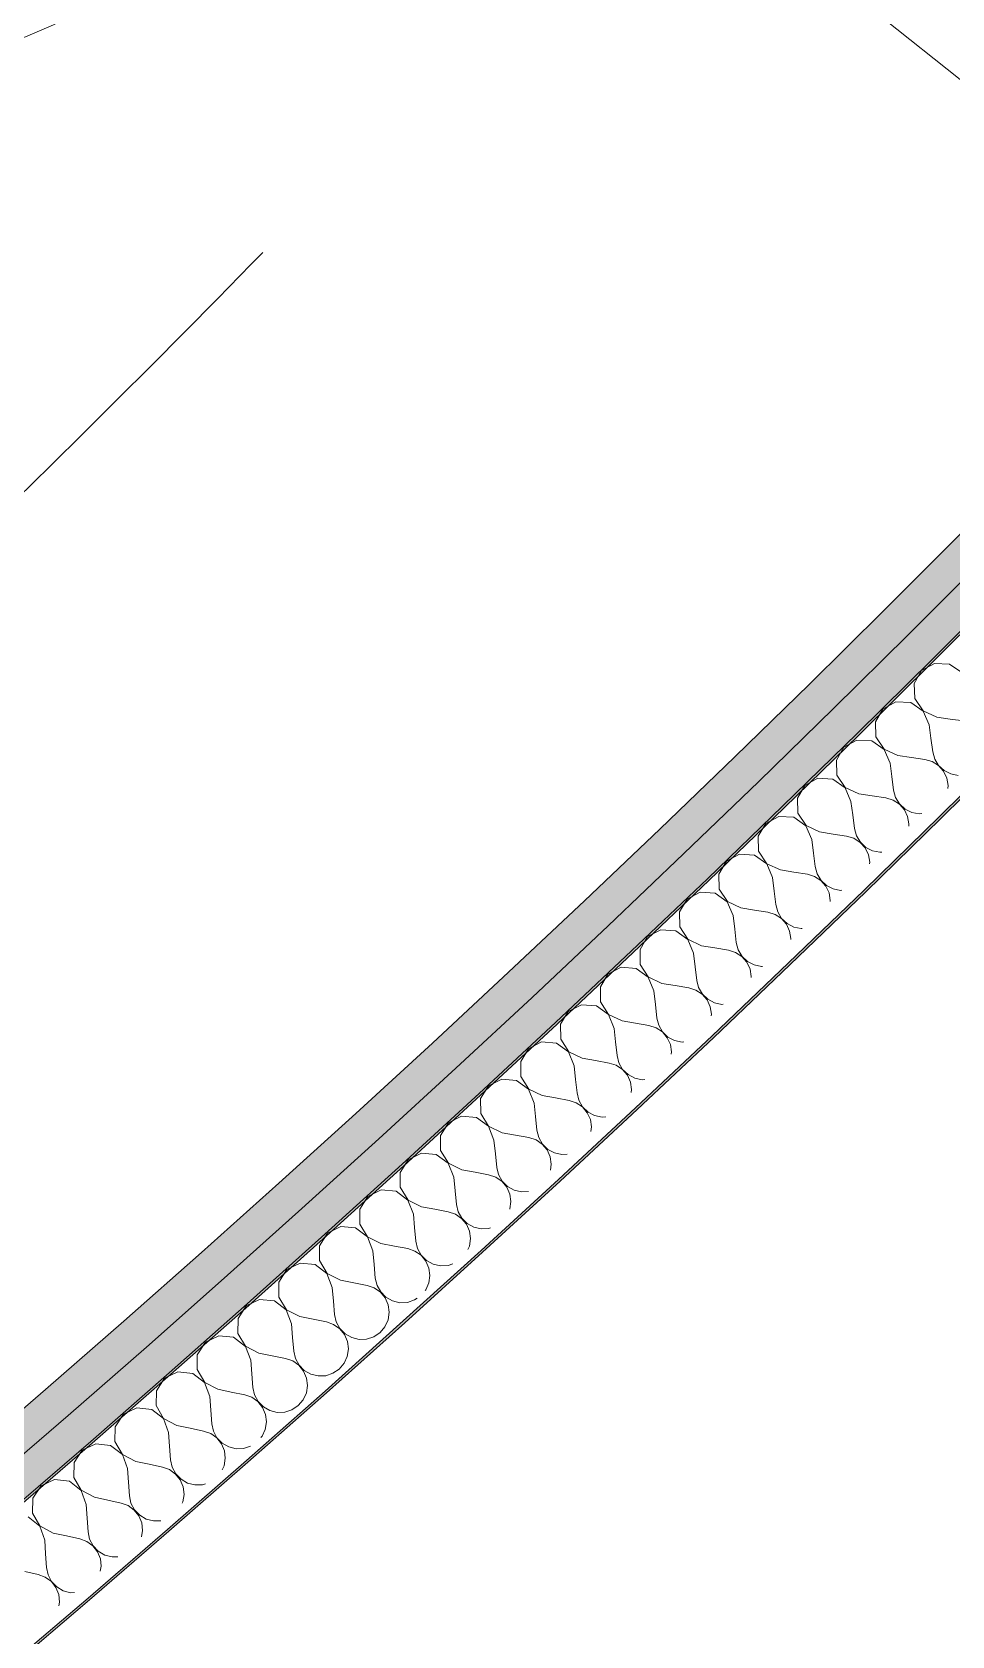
# Model space of a CAD drawing. Header units: millimetres. Extents: x -50172 to 68897, y -80883 to 956680.
# Drawn here: x -22038 to -21637, y -49115 to -48416 of the extents above; entities that cross this region are included whole.
import ezdxf
from ezdxf.enums import TextEntityAlignment as Align

# ---------------------------------------------------------------- set-up
doc = ezdxf.new("R2010")
doc.units = ezdxf.units.MM
doc.header["$MEASUREMENT"] = 0
doc.linetypes.add('Dashed', pattern=[564.444447, 282.222223, -282.222223])
doc.linetypes.add('Double Dashed', pattern=[1093.611073, 529.166651, -211.666656, 141.111112, -211.666656])
doc.layers.add('New_A-15-MG_Structural_Grid_Phase_2', color=7, linetype='Continuous')
doc.layers.add('New_A-25-M_Wall_Int', color=7, linetype='Continuous')
for name, color, linetype, lineweight, true_color in [('New_A-15-MG_Structural_Grid_Phase_2_Pen_No__222', 7, 'Continuous', 13, 0x65af33), ('New_A-25-M_Wall_Int_Pen_No__107', 7, 'Continuous', 15, 0xa6a6a6), ('New_A-25-M_Wall_Int_Pen_No__81', 7, 'Continuous', 20, 0x6a6a6a)]:
    doc.layers.add(name, color=color, linetype=linetype, lineweight=lineweight, true_color=true_color)
for name, color, linetype, lineweight in [('New_A-25-M_Wall_Int_Pen_No__1', 7, 'Continuous', 13), ('New_A-25-M_Wall_Int_Pen_No__150', 7, 'Continuous', 0), ('New_A-35-M_FFE_Sanitary_Pen_No__1', 7, 'Continuous', 13), ('New_A-95-P_Drawing_Pen_No__191', 7, 'Continuous', 5)]:
    doc.layers.add(name, color=color, linetype=linetype, lineweight=lineweight)
doc.styles.add('GENERATED_STYLE_4', font='')
doc.styles.get('GENERATED_STYLE_4').set_extended_font_data('Swis721 BT')

# ---------------------------------------------------------------- blocks, each defined once
blk = doc.blocks.new('*X239')
at = {"layer": 'New_A-25-M_Wall_Int_Pen_No__150', "linetype": 'Continuous'}
for p, q in [((-21644.19, -48690.98), (-21649.88, -48694.13)), ((-21637.69, -48691.29), (-21644.19, -48690.98)), ((-21632.32, -48694.97), (-21637.69, -48691.29)), ((-21649.88, -48694.13), (-21653.07, -48699.8)), ((-21653.07, -48699.8), (-21652.81, -48706.3)), ((-21666.8, -48710.87), (-21670, -48716.53)), ((-21661.1, -48707.74), (-21666.8, -48710.87)), ((-21654.6, -48708.07), (-21661.1, -48707.74)), ((-21649.24, -48711.77), (-21654.6, -48708.07)), ((-21652.81, -48706.3), (-21649.17, -48711.7)), ((-21646.63, -48717.73), (-21649.24, -48711.77)), ((-21649.17, -48711.7), (-21643.24, -48714.37)), ((-21670, -48716.53), (-21669.76, -48723.03)), ((-21646.63, -48717.73), (-21645.83, -48723.63)), ((-21643.24, -48714.37), (-21637.34, -48715.23)), ((-21637.34, -48715.23), (-21631.45, -48716.09)), ((-21678.05, -48724.45), (-21683.76, -48727.56)), ((-21671.56, -48724.8), (-21678.05, -48724.45)), ((-21666.21, -48728.51), (-21671.56, -48724.8)), ((-21669.76, -48723.03), (-21666.14, -48728.44)), ((-21645.83, -48723.63), (-21645.03, -48729.53)), ((-21683.76, -48727.56), (-21686.99, -48733.21)), ((-21686.99, -48733.21), (-21686.77, -48739.71)), ((-21663.62, -48734.48), (-21666.21, -48728.51)), ((-21666.14, -48728.44), (-21660.22, -48731.13)), ((-21660.22, -48731.13), (-21654.32, -48732.01)), ((-21654.32, -48732.01), (-21648.43, -48732.89)), ((-21645.28, -48733.82), (-21648.43, -48732.89)), ((-21645.03, -48729.53), (-21644.15, -48732.7)), ((-21644.15, -48732.7), (-21642.43, -48735.5)), ((-21686.77, -48739.71), (-21683.16, -48745.13)), ((-21663.62, -48734.48), (-21662.83, -48740.38)), ((-21642.5, -48735.57), (-21645.28, -48733.82)), ((-21640.31, -48738.02), (-21642.5, -48735.57)), ((-21642.43, -48735.5), (-21640.01, -48737.73)), ((-21638.87, -48740.97), (-21640.31, -48738.02)), ((-21640.01, -48737.73), (-21637.07, -48739.2)), ((-21637.07, -48739.2), (-21633.84, -48739.81)), ((-21700.78, -48744.19), (-21704.03, -48749.83)), ((-21695.06, -48741.1), (-21700.78, -48744.19)), ((-21688.57, -48741.47), (-21695.06, -48741.1)), ((-21683.23, -48745.2), (-21688.57, -48741.47)), ((-21680.66, -48751.17), (-21683.23, -48745.2)), ((-21683.16, -48745.13), (-21677.25, -48747.84)), ((-21662.83, -48740.38), (-21662.06, -48746.29)), ((-21662.06, -48746.29), (-21661.18, -48749.46)), ((-21638.3, -48744.21), (-21638.87, -48740.97)), ((-21638.45, -48745.59), (-21638.3, -48744.21)), ((-21704.03, -48749.83), (-21703.83, -48756.34)), ((-21680.66, -48751.17), (-21679.89, -48757.08)), ((-21677.25, -48747.84), (-21671.36, -48748.74)), ((-21671.36, -48748.74), (-21665.47, -48749.64)), ((-21662.32, -48750.57), (-21665.47, -48749.64)), ((-21659.54, -48752.33), (-21662.32, -48750.57)), ((-21661.18, -48749.46), (-21659.47, -48752.27)), ((-21657.36, -48754.79), (-21659.54, -48752.33)), ((-21659.47, -48752.27), (-21657.06, -48754.5)), ((-21717.86, -48760.77), (-21721.12, -48766.4)), ((-21712.12, -48757.7), (-21717.86, -48760.77)), ((-21705.63, -48758.09), (-21712.12, -48757.7)), ((-21700.31, -48761.83), (-21705.63, -48758.09)), ((-21703.83, -48756.34), (-21700.24, -48761.76)), ((-21679.89, -48757.08), (-21679.13, -48762.99)), ((-21655.94, -48757.75), (-21657.36, -48754.79)), ((-21657.06, -48754.5), (-21654.13, -48755.98)), ((-21655.38, -48760.99), (-21655.94, -48757.75)), ((-21655.48, -48761.96), (-21655.38, -48760.99)), ((-21654.13, -48755.98), (-21650.9, -48756.6)), ((-21650.9, -48756.6), (-21649.81, -48756.51)), ((-21721.12, -48766.4), (-21720.94, -48772.91)), ((-21697.75, -48767.82), (-21700.31, -48761.83)), ((-21700.24, -48761.76), (-21694.33, -48764.49)), ((-21697.75, -48767.82), (-21697.01, -48773.73)), ((-21694.33, -48764.49), (-21688.45, -48765.41)), ((-21688.45, -48765.41), (-21682.56, -48766.33)), ((-21679.41, -48767.27), (-21682.56, -48766.33)), ((-21676.64, -48769.04), (-21679.41, -48767.27)), ((-21679.13, -48762.99), (-21678.27, -48766.16)), ((-21678.27, -48766.16), (-21676.57, -48768.98)), ((-21729.24, -48774.24), (-21734.98, -48777.3)), ((-21722.75, -48774.65), (-21729.24, -48774.24)), ((-21717.44, -48778.41), (-21722.75, -48774.65)), ((-21720.94, -48772.91), (-21717.37, -48778.35)), ((-21697.01, -48773.73), (-21696.27, -48779.64)), ((-21674.47, -48771.51), (-21676.64, -48769.04)), ((-21676.57, -48768.98), (-21674.17, -48771.22)), ((-21673.05, -48774.47), (-21674.47, -48771.51)), ((-21674.17, -48771.22), (-21671.24, -48772.71)), ((-21672.5, -48777.72), (-21673.05, -48774.47)), ((-21671.24, -48772.71), (-21668.01, -48773.34)), ((-21668.01, -48773.34), (-21667.27, -48773.28)), ((-21734.98, -48777.3), (-21738.26, -48782.92)), ((-21714.9, -48784.41), (-21717.44, -48778.41)), ((-21717.37, -48778.35), (-21711.47, -48781.09)), ((-21711.47, -48781.09), (-21705.58, -48782.03)), ((-21705.58, -48782.03), (-21699.7, -48782.96)), ((-21696.27, -48779.64), (-21695.41, -48782.82)), ((-21672.58, -48778.38), (-21672.5, -48777.72)), ((-21738.26, -48782.92), (-21738.1, -48789.42)), ((-21714.9, -48784.41), (-21714.17, -48790.32)), ((-21696.55, -48783.92), (-21699.7, -48782.96)), ((-21693.79, -48785.7), (-21696.55, -48783.92)), ((-21695.41, -48782.82), (-21693.72, -48785.63)), ((-21691.63, -48788.17), (-21693.79, -48785.7)), ((-21693.72, -48785.63), (-21691.33, -48787.88)), ((-21690.22, -48791.14), (-21691.63, -48788.17)), ((-21691.33, -48787.88), (-21688.4, -48789.38)), ((-21752.16, -48793.77), (-21755.45, -48799.38)), ((-21746.41, -48790.73), (-21752.16, -48793.77)), ((-21739.92, -48791.16), (-21746.41, -48790.73)), ((-21734.62, -48794.94), (-21739.92, -48791.16)), ((-21738.1, -48789.42), (-21734.55, -48794.87)), ((-21732.1, -48800.94), (-21734.62, -48794.94)), ((-21734.55, -48794.87), (-21728.66, -48797.64)), ((-21714.17, -48790.32), (-21713.45, -48796.23)), ((-21713.45, -48796.23), (-21712.61, -48799.41)), ((-21689.68, -48794.38), (-21690.22, -48791.14)), ((-21689.74, -48794.87), (-21689.68, -48794.38)), ((-21688.4, -48789.38), (-21685.18, -48790.02)), ((-21685.18, -48790.02), (-21684.65, -48789.98)), ((-21755.45, -48799.38), (-21755.32, -48805.88)), ((-21732.1, -48800.94), (-21731.39, -48806.86)), ((-21728.66, -48797.64), (-21722.78, -48798.59)), ((-21722.78, -48798.59), (-21716.9, -48799.55)), ((-21713.75, -48800.51), (-21716.9, -48799.55)), ((-21711, -48802.3), (-21713.75, -48800.51)), ((-21712.61, -48799.41), (-21710.93, -48802.23)), ((-21708.84, -48804.78), (-21711, -48802.3)), ((-21710.93, -48802.23), (-21708.54, -48804.49)), ((-21769.39, -48810.19), (-21772.7, -48815.78)), ((-21763.63, -48807.16), (-21769.39, -48810.19)), ((-21757.14, -48807.62), (-21763.63, -48807.16)), ((-21751.85, -48811.41), (-21757.14, -48807.62)), ((-21755.32, -48805.88), (-21751.78, -48811.34)), ((-21731.39, -48806.86), (-21730.69, -48812.77)), ((-21707.44, -48807.75), (-21708.84, -48804.78)), ((-21708.54, -48804.49), (-21705.62, -48806)), ((-21706.91, -48811), (-21707.44, -48807.75)), ((-21705.62, -48806), (-21702.4, -48806.65)), ((-21702.4, -48806.65), (-21701.97, -48806.62)), ((-21772.7, -48815.78), (-21772.58, -48822.29)), ((-21749.35, -48817.42), (-21751.85, -48811.41)), ((-21751.78, -48811.34), (-21745.9, -48814.13)), ((-21745.9, -48814.13), (-21740.02, -48815.1)), ((-21740.02, -48815.1), (-21734.14, -48816.07)), ((-21731, -48817.05), (-21734.14, -48816.07)), ((-21728.25, -48818.85), (-21731, -48817.05)), ((-21730.69, -48812.77), (-21729.86, -48815.95)), ((-21729.86, -48815.95), (-21728.18, -48818.78)), ((-21706.96, -48811.42), (-21706.91, -48811)), ((-21780.9, -48823.54), (-21786.67, -48826.55)), ((-21774.41, -48824.02), (-21780.9, -48823.54)), ((-21769.14, -48827.83), (-21774.41, -48824.02)), ((-21772.58, -48822.29), (-21769.07, -48827.76)), ((-21749.35, -48817.42), (-21748.66, -48823.34)), ((-21748.66, -48823.34), (-21747.98, -48829.26)), ((-21726.1, -48821.33), (-21728.25, -48818.85)), ((-21728.18, -48818.78), (-21725.8, -48821.04)), ((-21724.71, -48824.31), (-21726.1, -48821.33)), ((-21725.8, -48821.04), (-21722.89, -48822.56)), ((-21724.2, -48827.56), (-21724.71, -48824.31)), ((-21722.89, -48822.56), (-21719.67, -48823.23)), ((-21719.67, -48823.23), (-21719.22, -48823.19)), ((-21786.67, -48826.55), (-21790, -48832.13)), ((-21766.66, -48833.84), (-21769.14, -48827.83)), ((-21769.07, -48827.76), (-21763.19, -48830.56)), ((-21763.19, -48830.56), (-21757.32, -48831.56)), ((-21747.98, -48829.26), (-21747.16, -48832.44)), ((-21724.25, -48828.03), (-21724.2, -48827.56)), ((-21790, -48832.13), (-21789.9, -48838.64)), ((-21766.66, -48833.84), (-21765.99, -48839.76)), ((-21757.32, -48831.56), (-21751.44, -48832.55)), ((-21748.31, -48833.53), (-21751.44, -48832.55)), ((-21745.56, -48835.34), (-21748.31, -48833.53)), ((-21747.16, -48832.44), (-21745.49, -48835.27)), ((-21743.42, -48837.83), (-21745.56, -48835.34)), ((-21745.49, -48835.27), (-21743.12, -48837.54)), ((-21742.04, -48840.81), (-21743.42, -48837.83)), ((-21743.12, -48837.54), (-21740.21, -48839.07)), ((-21804, -48842.85), (-21807.35, -48848.43)), ((-21798.22, -48839.87), (-21804, -48842.85)), ((-21791.74, -48840.36), (-21798.22, -48839.87)), ((-21786.47, -48844.19), (-21791.74, -48840.36)), ((-21789.9, -48838.64), (-21786.4, -48844.12)), ((-21784.02, -48850.21), (-21786.47, -48844.19)), ((-21786.4, -48844.12), (-21780.54, -48846.94)), ((-21765.99, -48839.76), (-21765.32, -48845.69)), ((-21741.53, -48844.06), (-21742.04, -48840.81)), ((-21741.61, -48844.71), (-21741.53, -48844.06)), ((-21740.21, -48839.07), (-21736.99, -48839.75)), ((-21736.99, -48839.75), (-21736.41, -48839.7)), ((-21807.35, -48848.43), (-21807.28, -48854.93)), ((-21784.02, -48850.21), (-21783.36, -48856.14)), ((-21780.54, -48846.94), (-21774.67, -48847.96)), ((-21774.67, -48847.96), (-21768.8, -48848.96)), ((-21765.66, -48849.96), (-21768.8, -48848.96)), ((-21762.92, -48851.78), (-21765.66, -48849.96)), ((-21765.32, -48845.69), (-21764.51, -48848.87)), ((-21764.51, -48848.87), (-21762.85, -48851.71)), ((-21760.79, -48854.27), (-21762.92, -48851.78)), ((-21762.85, -48851.71), (-21760.49, -48853.99)), ((-21821.39, -48859.1), (-21824.75, -48864.67)), ((-21815.6, -48856.14), (-21821.39, -48859.1)), ((-21809.11, -48856.65), (-21815.6, -48856.14)), ((-21803.86, -48860.5), (-21809.11, -48856.65)), ((-21807.28, -48854.93), (-21803.79, -48860.43)), ((-21783.36, -48856.14), (-21782.72, -48862.06)), ((-21759.42, -48857.26), (-21760.79, -48854.27)), ((-21760.49, -48853.99), (-21757.58, -48855.52)), ((-21758.92, -48860.51), (-21759.42, -48857.26)), ((-21757.58, -48855.52), (-21754.37, -48856.21)), ((-21754.37, -48856.21), (-21753.53, -48856.15)), ((-21824.75, -48864.67), (-21824.7, -48871.17)), ((-21801.42, -48866.53), (-21803.86, -48860.5)), ((-21803.79, -48860.43), (-21797.94, -48863.27)), ((-21797.94, -48863.27), (-21792.07, -48864.3)), ((-21792.07, -48864.3), (-21786.2, -48865.33)), ((-21783.07, -48866.33), (-21786.2, -48865.33)), ((-21782.72, -48862.06), (-21781.91, -48865.25)), ((-21781.91, -48865.25), (-21780.27, -48868.09)), ((-21759.04, -48861.45), (-21758.92, -48860.51)), ((-21833.03, -48872.35), (-21838.82, -48875.3)), ((-21826.54, -48872.89), (-21833.03, -48872.35)), ((-21821.3, -48876.75), (-21826.54, -48872.89)), ((-21824.7, -48871.17), (-21821.23, -48876.68)), ((-21801.42, -48866.53), (-21800.79, -48872.45)), ((-21800.79, -48872.45), (-21800.16, -48878.38)), ((-21780.34, -48868.16), (-21783.07, -48866.33)), ((-21778.21, -48870.66), (-21780.34, -48868.16)), ((-21780.27, -48868.09), (-21777.91, -48870.37)), ((-21776.85, -48873.65), (-21778.21, -48870.66)), ((-21777.91, -48870.37), (-21775.01, -48871.92)), ((-21775.01, -48871.92), (-21771.79, -48872.62)), ((-21771.79, -48872.62), (-21770.58, -48872.54)), ((-21838.82, -48875.3), (-21842.21, -48880.85)), ((-21818.88, -48882.79), (-21821.3, -48876.75)), ((-21821.23, -48876.68), (-21815.39, -48879.54)), ((-21815.39, -48879.54), (-21809.52, -48880.59)), ((-21800.16, -48878.38), (-21799.37, -48881.57)), ((-21776.36, -48876.91), (-21776.85, -48873.65)), ((-21776.54, -48878.26), (-21776.36, -48876.91)), ((-21842.21, -48880.85), (-21842.17, -48887.36)), ((-21818.88, -48882.79), (-21818.27, -48888.71)), ((-21809.52, -48880.59), (-21803.66, -48881.63)), ((-21800.53, -48882.65), (-21803.66, -48881.63)), ((-21797.8, -48884.48), (-21800.53, -48882.65)), ((-21799.37, -48881.57), (-21797.73, -48884.42)), ((-21795.68, -48886.99), (-21797.8, -48884.48)), ((-21797.73, -48884.42), (-21795.38, -48886.71)), ((-21794.33, -48889.99), (-21795.68, -48886.99)), ((-21795.38, -48886.71), (-21792.49, -48888.27)), ((-21856.31, -48891.44), (-21859.71, -48896.98)), ((-21850.5, -48888.51), (-21856.31, -48891.44)), ((-21844.02, -48889.06), (-21850.5, -48888.51)), ((-21838.8, -48892.94), (-21844.02, -48889.06)), ((-21842.17, -48887.36), (-21838.73, -48892.88)), ((-21836.4, -48898.99), (-21838.8, -48892.94)), ((-21838.73, -48892.88), (-21832.89, -48895.75)), ((-21818.27, -48888.71), (-21817.66, -48894.64)), ((-21793.86, -48893.24), (-21794.33, -48889.99)), ((-21794.11, -48895.14), (-21793.86, -48893.24)), ((-21792.49, -48888.27), (-21789.27, -48888.97)), ((-21789.27, -48888.97), (-21787.58, -48888.87)), ((-21859.71, -48896.98), (-21859.7, -48903.49)), ((-21836.4, -48898.99), (-21835.8, -48904.92)), ((-21832.89, -48895.75), (-21827.03, -48896.82)), ((-21827.03, -48896.82), (-21821.16, -48897.89)), ((-21818.04, -48898.91), (-21821.16, -48897.89)), ((-21815.32, -48900.75), (-21818.04, -48898.91)), ((-21817.66, -48894.64), (-21816.88, -48897.83)), ((-21816.88, -48897.83), (-21815.25, -48900.69)), ((-21813.21, -48903.27), (-21815.32, -48900.75)), ((-21815.25, -48900.69), (-21812.9, -48902.99)), ((-21873.85, -48907.52), (-21877.27, -48913.06)), ((-21868.03, -48904.61), (-21873.85, -48907.52)), ((-21861.55, -48905.19), (-21868.03, -48904.61)), ((-21856.34, -48909.08), (-21861.55, -48905.19)), ((-21859.7, -48903.49), (-21856.27, -48909.02)), ((-21835.8, -48904.92), (-21835.21, -48910.85)), ((-21811.87, -48906.27), (-21813.21, -48903.27)), ((-21812.9, -48902.99), (-21810.01, -48904.55)), ((-21811.4, -48909.53), (-21811.87, -48906.27)), ((-21810.01, -48904.55), (-21806.8, -48905.27)), ((-21806.8, -48905.27), (-21804.51, -48905.14)), ((-21877.27, -48913.06), (-21877.28, -48919.56)), ((-21853.96, -48915.14), (-21856.34, -48909.08)), ((-21856.27, -48909.02), (-21850.44, -48911.91)), ((-21853.96, -48915.14), (-21853.38, -48921.07)), ((-21850.44, -48911.91), (-21844.58, -48913)), ((-21844.58, -48913), (-21838.72, -48914.08)), ((-21835.6, -48915.12), (-21838.72, -48914.08)), ((-21832.89, -48916.97), (-21835.6, -48915.12)), ((-21835.21, -48910.85), (-21834.44, -48914.04)), ((-21834.44, -48914.04), (-21832.82, -48916.9)), ((-21811.75, -48912.09), (-21811.4, -48909.53)), ((-21885.61, -48920.66), (-21891.44, -48923.55)), ((-21879.13, -48921.26), (-21885.61, -48920.66)), ((-21873.94, -48925.17), (-21879.13, -48921.26)), ((-21877.28, -48919.56), (-21873.86, -48925.1)), ((-21853.38, -48921.07), (-21852.81, -48927)), ((-21830.79, -48919.49), (-21832.89, -48916.97)), ((-21832.82, -48916.9), (-21830.48, -48919.21)), ((-21829.45, -48922.5), (-21830.79, -48919.49)), ((-21830.48, -48919.21), (-21827.6, -48920.79)), ((-21827.6, -48920.79), (-21824.39, -48921.51)), ((-21824.39, -48921.51), (-21821.39, -48921.35)), ((-21894.88, -48929.07), (-21894.9, -48935.58)), ((-21891.44, -48923.55), (-21894.88, -48929.07)), ((-21871.57, -48931.23), (-21873.94, -48925.17)), ((-21873.86, -48925.1), (-21868.05, -48928.02)), ((-21868.05, -48928.02), (-21862.19, -48929.12)), ((-21862.19, -48929.12), (-21856.33, -48930.22)), ((-21852.81, -48927), (-21852.05, -48930.2)), ((-21829.51, -48929.15), (-21829.45, -48929.02)), ((-21829, -48925.75), (-21829.45, -48922.5)), ((-21829.45, -48929.02), (-21829, -48925.75)), ((-21894.9, -48935.58), (-21891.51, -48941.13)), ((-21871.57, -48931.23), (-21871.01, -48937.16)), ((-21853.22, -48931.27), (-21856.33, -48930.22)), ((-21850.51, -48933.13), (-21853.22, -48931.27)), ((-21852.05, -48930.2), (-21850.44, -48933.06)), ((-21848.41, -48935.66), (-21850.51, -48933.13)), ((-21850.44, -48933.06), (-21848.11, -48935.38)), ((-21847.09, -48938.67), (-21848.41, -48935.66)), ((-21848.11, -48935.38), (-21845.23, -48936.96)), ((-21909.08, -48939.53), (-21912.54, -48945.04)), ((-21903.25, -48936.65), (-21909.08, -48939.53)), ((-21896.77, -48937.27), (-21903.25, -48936.65)), ((-21891.58, -48941.2), (-21896.77, -48937.27)), ((-21889.24, -48947.27), (-21891.58, -48941.2)), ((-21891.51, -48941.13), (-21885.7, -48944.06)), ((-21871.01, -48937.16), (-21870.46, -48943.1)), ((-21870.46, -48943.1), (-21869.71, -48946.3)), ((-21847.11, -48945.19), (-21846.65, -48941.93)), ((-21846.65, -48941.93), (-21847.09, -48938.67)), ((-21845.23, -48936.96), (-21842.02, -48937.7)), ((-21842.02, -48937.7), (-21838.73, -48937.53)), ((-21838.73, -48937.53), (-21837.95, -48937.26)), ((-21912.54, -48945.04), (-21912.58, -48951.54)), ((-21889.24, -48947.27), (-21888.7, -48953.2)), ((-21885.7, -48944.06), (-21879.85, -48945.19)), ((-21879.85, -48945.19), (-21874, -48946.31)), ((-21870.88, -48947.36), (-21874, -48946.31)), ((-21868.18, -48949.23), (-21870.88, -48947.36)), ((-21869.71, -48946.3), (-21868.11, -48949.17)), ((-21866.09, -48951.77), (-21868.18, -48949.23)), ((-21868.11, -48949.17), (-21865.78, -48951.49)), ((-21847.79, -48946.71), (-21847.11, -48945.19)), ((-21926.77, -48955.44), (-21930.24, -48960.94)), ((-21920.93, -48952.59), (-21926.77, -48955.44)), ((-21914.45, -48953.23), (-21920.93, -48952.59)), ((-21909.28, -48957.17), (-21914.45, -48953.23)), ((-21912.58, -48951.54), (-21909.21, -48957.1)), ((-21906.95, -48963.25), (-21909.28, -48957.17)), ((-21909.21, -48957.1), (-21903.41, -48960.06)), ((-21888.7, -48953.2), (-21888.16, -48959.14)), ((-21864.78, -48954.78), (-21866.09, -48951.77)), ((-21865.78, -48951.49), (-21862.91, -48953.08)), ((-21864.35, -48958.04), (-21864.78, -48954.78)), ((-21862.91, -48953.08), (-21859.71, -48953.83)), ((-21859.71, -48953.83), (-21856.42, -48953.67)), ((-21856.42, -48953.67), (-21854.28, -48952.94)), ((-21930.24, -48960.94), (-21930.31, -48967.45)), ((-21906.95, -48963.25), (-21906.43, -48969.18)), ((-21903.41, -48960.06), (-21897.56, -48961.2)), ((-21897.56, -48961.2), (-21891.71, -48962.34)), ((-21888.6, -48963.4), (-21891.71, -48962.34)), ((-21885.9, -48965.28), (-21888.6, -48963.4)), ((-21888.16, -48959.14), (-21887.42, -48962.34)), ((-21887.42, -48962.34), (-21885.83, -48965.21)), ((-21866.17, -48964.31), (-21864.82, -48961.3)), ((-21864.82, -48961.3), (-21864.35, -48958.04)), ((-21938.66, -48968.47), (-21944.51, -48971.3)), ((-21932.19, -48969.13), (-21938.66, -48968.47)), ((-21927.02, -48973.09), (-21932.19, -48969.13)), ((-21930.31, -48967.45), (-21926.95, -48973.02)), ((-21906.43, -48969.18), (-21905.92, -48975.12)), ((-21883.82, -48967.82), (-21885.9, -48965.28)), ((-21885.83, -48965.21), (-21883.51, -48967.54)), ((-21882.52, -48970.84), (-21883.82, -48967.82)), ((-21883.51, -48967.54), (-21880.65, -48969.14)), ((-21882.1, -48974.1), (-21882.52, -48970.84)), ((-21880.65, -48969.14), (-21877.44, -48969.9)), ((-21877.44, -48969.9), (-21874.15, -48969.75)), ((-21874.15, -48969.75), (-21871.02, -48968.71)), ((-21871.02, -48968.71), (-21869.85, -48967.91)), ((-21866.42, -48964.61), (-21866.17, -48964.31)), ((-21948, -48976.79), (-21948.09, -48983.3)), ((-21944.51, -48971.3), (-21948, -48976.79)), ((-21924.72, -48979.17), (-21927.02, -48973.09)), ((-21926.95, -48973.02), (-21921.16, -48975.99)), ((-21921.16, -48975.99), (-21915.32, -48977.15)), ((-21915.32, -48977.15), (-21909.47, -48978.31)), ((-21905.92, -48975.12), (-21905.18, -48978.32)), ((-21883.94, -48980.37), (-21882.58, -48977.36)), ((-21882.58, -48977.36), (-21882.1, -48974.1)), ((-21956.44, -48984.29), (-21962.3, -48987.11)), ((-21949.97, -48984.97), (-21956.44, -48984.29)), ((-21944.82, -48988.95), (-21949.97, -48984.97)), ((-21948.09, -48983.3), (-21944.75, -48988.88)), ((-21924.72, -48979.17), (-21924.22, -48985.11)), ((-21924.22, -48985.11), (-21923.72, -48991.05)), ((-21906.37, -48979.38), (-21909.47, -48978.31)), ((-21903.68, -48981.27), (-21906.37, -48979.38)), ((-21905.18, -48978.32), (-21903.6, -48981.2)), ((-21901.6, -48983.82), (-21903.68, -48981.27)), ((-21903.6, -48981.2), (-21901.29, -48983.54)), ((-21900.31, -48986.84), (-21901.6, -48983.82)), ((-21901.29, -48983.54), (-21898.43, -48985.15)), ((-21898.43, -48985.15), (-21895.23, -48985.92)), ((-21891.94, -48985.78), (-21888.81, -48984.74)), ((-21888.81, -48984.74), (-21886.07, -48982.89)), ((-21886.07, -48982.89), (-21883.94, -48980.37)), ((-21962.3, -48987.11), (-21965.81, -48992.59)), ((-21942.54, -48995.04), (-21944.82, -48988.95)), ((-21944.75, -48988.88), (-21938.97, -48991.87)), ((-21938.97, -48991.87), (-21933.13, -48993.05)), ((-21923.72, -48991.05), (-21923, -48994.25)), ((-21900.39, -48993.36), (-21899.9, -48990.1)), ((-21899.9, -48990.1), (-21900.31, -48986.84)), ((-21895.23, -48985.92), (-21891.94, -48985.78)), ((-21965.81, -48992.59), (-21965.92, -48999.09)), ((-21965.92, -48999.09), (-21962.6, -49004.69)), ((-21942.54, -48995.04), (-21942.05, -49000.98)), ((-21933.13, -48993.05), (-21927.29, -48994.22)), ((-21924.18, -48995.31), (-21927.29, -48994.22)), ((-21921.5, -48997.2), (-21924.18, -48995.31)), ((-21923, -48994.25), (-21921.43, -48997.14)), ((-21919.44, -48999.76), (-21921.5, -48997.2)), ((-21921.43, -48997.14), (-21919.13, -48999.48)), ((-21906.64, -49000.72), (-21903.9, -48998.88)), ((-21903.9, -48998.88), (-21901.76, -48996.36)), ((-21901.76, -48996.36), (-21900.39, -48993.36)), ((-21980.15, -49002.86), (-21983.67, -49008.32)), ((-21974.28, -49000.06), (-21980.15, -49002.86)), ((-21967.81, -49000.76), (-21974.28, -49000.06)), ((-21962.67, -49004.75), (-21967.81, -49000.76)), ((-21960.4, -49010.85), (-21962.67, -49004.75)), ((-21962.6, -49004.69), (-21956.83, -49007.69)), ((-21942.05, -49000.98), (-21941.58, -49006.92)), ((-21918.15, -49002.78), (-21919.44, -48999.76)), ((-21919.13, -48999.48), (-21916.27, -49001.1)), ((-21918.25, -49009.3), (-21917.75, -49006.05)), ((-21917.75, -49006.05), (-21918.15, -49002.78)), ((-21916.27, -49001.1), (-21913.07, -49001.88)), ((-21913.07, -49001.88), (-21909.78, -49001.75)), ((-21909.78, -49001.75), (-21906.64, -49000.72)), ((-21983.67, -49008.32), (-21983.8, -49014.83)), ((-21960.4, -49010.85), (-21959.94, -49016.79)), ((-21956.83, -49007.69), (-21950.99, -49008.89)), ((-21950.99, -49008.89), (-21945.15, -49010.08)), ((-21942.05, -49011.18), (-21945.15, -49010.08)), ((-21939.37, -49013.08), (-21942.05, -49011.18)), ((-21941.58, -49006.92), (-21940.86, -49010.13)), ((-21940.86, -49010.13), (-21939.3, -49013.02)), ((-21937.32, -49015.64), (-21939.37, -49013.08)), ((-21939.3, -49013.02), (-21937.01, -49015.37)), ((-21921.78, -49014.82), (-21919.63, -49012.3)), ((-21919.63, -49012.3), (-21918.25, -49009.3)), ((-21998.04, -49018.55), (-22001.58, -49024)), ((-21992.16, -49015.77), (-21998.04, -49018.55)), ((-21985.69, -49016.49), (-21992.16, -49015.77)), ((-21980.57, -49020.5), (-21985.69, -49016.49)), ((-21983.8, -49014.83), (-21980.5, -49020.43)), ((-21959.94, -49016.79), (-21959.48, -49022.73)), ((-21936.04, -49018.67), (-21937.32, -49015.64)), ((-21937.01, -49015.37), (-21934.15, -49017)), ((-21935.65, -49021.94), (-21936.04, -49018.67)), ((-21934.15, -49017), (-21930.96, -49017.78)), ((-21930.96, -49017.78), (-21927.67, -49017.66)), ((-21927.67, -49017.66), (-21924.53, -49016.65)), ((-21924.53, -49016.65), (-21921.78, -49014.82)), ((-22001.58, -49024), (-22001.73, -49030.51)), ((-21978.32, -49026.6), (-21980.57, -49020.5)), ((-21980.5, -49020.43), (-21974.73, -49023.46)), ((-21978.32, -49026.6), (-21977.88, -49032.54)), ((-21974.73, -49023.46), (-21968.9, -49024.67)), ((-21968.9, -49024.67), (-21963.07, -49025.89)), ((-21959.97, -49026.99), (-21963.07, -49025.89)), ((-21957.3, -49028.9), (-21959.97, -49026.99)), ((-21959.48, -49022.73), (-21958.78, -49025.94)), ((-21958.78, -49025.94), (-21957.23, -49028.84)), ((-21937.55, -49028.19), (-21936.17, -49025.19)), ((-21936.17, -49025.19), (-21935.65, -49021.94)), ((-22015.98, -49034.18), (-22019.54, -49039.63)), ((-22010.09, -49031.42), (-22015.98, -49034.18)), ((-22003.63, -49032.16), (-22010.09, -49031.42)), ((-21998.52, -49036.19), (-22003.63, -49032.16)), ((-22001.73, -49030.51), (-21998.44, -49036.12)), ((-21977.88, -49032.54), (-21977.44, -49038.49)), ((-21955.25, -49031.47), (-21957.3, -49028.9)), ((-21957.23, -49028.84), (-21954.94, -49031.19)), ((-21953.99, -49034.5), (-21955.25, -49031.47)), ((-21954.94, -49031.19), (-21952.09, -49032.83)), ((-21952.09, -49032.83), (-21948.9, -49033.63)), ((-21948.9, -49033.63), (-21945.6, -49033.52)), ((-21945.6, -49033.52), (-21942.61, -49032.56)), ((-21938.08, -49028.79), (-21937.55, -49028.19)), ((-22019.54, -49039.63), (-22019.71, -49046.13)), ((-21996.29, -49042.3), (-21998.52, -49036.19)), ((-21998.44, -49036.12), (-21992.69, -49039.17)), ((-21992.69, -49039.17), (-21986.86, -49040.4)), ((-21986.86, -49040.4), (-21981.03, -49041.63)), ((-21977.44, -49038.49), (-21976.74, -49041.7)), ((-21954.99, -49042.87), (-21954.13, -49041.02)), ((-21954.13, -49041.02), (-21953.6, -49037.77)), ((-21953.6, -49037.77), (-21953.99, -49034.5)), ((-22028.07, -49047.02), (-22033.97, -49049.76)), ((-22021.61, -49047.78), (-22028.07, -49047.02)), ((-22016.51, -49051.82), (-22021.61, -49047.78)), ((-22019.71, -49046.13), (-22016.44, -49051.76)), ((-21996.29, -49042.3), (-21995.86, -49048.24)), ((-21995.86, -49048.24), (-21995.44, -49054.19)), ((-21977.94, -49042.75), (-21981.03, -49041.63)), ((-21975.27, -49044.66), (-21977.94, -49042.75)), ((-21976.74, -49041.7), (-21975.2, -49044.6)), ((-21973.23, -49047.24), (-21975.27, -49044.66)), ((-21975.2, -49044.6), (-21972.92, -49046.96)), ((-21971.98, -49050.28), (-21973.23, -49047.24)), ((-21972.92, -49046.96), (-21970.08, -49048.61)), ((-22037.55, -49055.19), (-22037.74, -49061.7)), ((-22033.97, -49049.76), (-22037.55, -49055.19)), ((-22014.3, -49057.94), (-22016.51, -49051.82)), ((-22016.44, -49051.76), (-22010.7, -49054.82)), ((-22010.7, -49054.82), (-22004.87, -49056.07)), ((-21995.44, -49054.19), (-21994.76, -49057.4)), ((-21972.14, -49056.8), (-21971.61, -49053.55)), ((-21971.61, -49053.55), (-21971.98, -49050.28)), ((-21970.08, -49048.61), (-21966.89, -49049.42)), ((-21966.89, -49049.42), (-21963.59, -49049.32)), ((-21963.59, -49049.32), (-21962.23, -49048.89)), ((-22037.74, -49061.7), (-22034.49, -49067.33)), ((-22014.3, -49057.94), (-22013.9, -49063.88)), ((-22004.87, -49056.07), (-21999.05, -49057.32)), ((-21995.96, -49058.44), (-21999.05, -49057.32)), ((-21993.3, -49060.37), (-21995.96, -49058.44)), ((-21994.76, -49057.4), (-21993.22, -49060.31)), ((-21991.27, -49062.95), (-21993.3, -49060.37)), ((-21993.22, -49060.31), (-21990.95, -49062.68)), ((-21972.41, -49057.37), (-21972.14, -49056.8)), ((-22034.56, -49067.39), (-22039.65, -49063.34)), ((-22032.37, -49073.52), (-22034.56, -49067.39)), ((-22034.49, -49067.33), (-22028.75, -49070.41)), ((-22013.9, -49063.88), (-22013.49, -49069.83)), ((-21990.02, -49065.99), (-21991.27, -49062.95)), ((-21990.95, -49062.68), (-21988.11, -49064.34)), ((-21989.66, -49069.26), (-21990.02, -49065.99)), ((-21988.11, -49064.34), (-21984.93, -49065.15)), ((-21984.93, -49065.15), (-21981.66, -49065.07)), ((-22032.37, -49073.52), (-22031.98, -49079.47)), ((-22028.75, -49070.41), (-22022.93, -49071.68)), ((-22022.93, -49071.68), (-22017.11, -49072.95)), ((-22014.03, -49074.09), (-22017.11, -49072.95)), ((-22011.37, -49076.02), (-22014.03, -49074.09)), ((-22013.49, -49069.83), (-22012.82, -49073.05)), ((-22012.82, -49073.05), (-22011.3, -49075.96)), ((-22009.35, -49078.61), (-22011.37, -49076.02)), ((-22011.3, -49075.96), (-22009.03, -49078.34)), ((-21990.14, -49072.12), (-21989.66, -49069.26)), ((-22031.98, -49079.47), (-22031.6, -49085.41)), ((-22008.11, -49081.65), (-22009.35, -49078.61)), ((-22009.03, -49078.34), (-22006.2, -49080)), ((-22007.76, -49084.92), (-22008.11, -49081.65)), ((-22006.2, -49080), (-22003.02, -49080.83)), ((-22003.02, -49080.83), (-22000.54, -49080.77)), ((-22041.04, -49087.24), (-22035.23, -49088.52)), ((-22032.14, -49089.67), (-22035.23, -49088.52)), ((-22029.49, -49091.61), (-22032.14, -49089.67)), ((-22031.6, -49085.41), (-22030.94, -49088.63)), ((-22030.94, -49088.63), (-22029.42, -49091.55)), ((-22008.13, -49087.09), (-22007.76, -49084.92)), ((-22027.48, -49094.21), (-22029.49, -49091.61)), ((-22029.42, -49091.55), (-22027.16, -49093.93)), ((-22026.26, -49097.26), (-22027.48, -49094.21)), ((-22027.16, -49093.93), (-22024.34, -49095.61)), ((-22024.34, -49095.61), (-22021.16, -49096.45)), ((-22021.16, -49096.45), (-22019.33, -49096.41)), ((-22025.91, -49100.53), (-22026.26, -49097.26)), ((-22026.19, -49102.12), (-22025.91, -49100.53))]:
    blk.add_line(p, q, dxfattribs=at)
blk = doc.blocks.new('Wall_17_1', base_point=(-29918.46, -50217.22))
at = {"layer": 'New_A-25-M_Wall_Int_Pen_No__107', "linetype": 'Continuous'}
for points in [[(-20095.26, -46371.16, -0.413614), (-29918.46, -50217.22), (-29924.46, -50230.97, 0.413614), (-20081.52, -46377.18)], [(-20081.52, -46377.18, -0.413614), (-29924.46, -50230.97), (-29930.45, -50244.72, 0.413614), (-20067.79, -46383.21)]]:
    blk.add_hatch(color=256, dxfattribs=at).paths.add_polyline_path(points)
at = {"layer": 'New_A-25-M_Wall_Int_Pen_No__81', "linetype": 'Continuous', "lineweight": 0, "true_color": 0x353535}
for points in [[(-20067.79, -46383.21, -0.413614), (-29930.45, -50244.72), (-29930.85, -50245.64, 0.413614), (-20066.87, -46383.61)], [(-20021.08, -46403.69, -0.413614), (-29950.84, -50291.47), (-29951.24, -50292.39, 0.413614), (-20020.16, -46404.09)]]:
    blk.add_hatch(color=250, dxfattribs=at).paths.add_polyline_path(points)
at = {"layer": 'New_A-25-M_Wall_Int_Pen_No__1', "linetype": 'Continuous'}
for radius in [7467.12, 7482.12, 7498.12, 7497.12, 7549.12, 7548.12]:
    blk.add_arc((-26933.84, -43372.52), radius, 246.440445, 336.323082, dxfattribs=at)
at = {"layer": 'New_A-25-M_Wall_Int', "color": 250, "lineweight": 50, "true_color": 0x2a2a2a}
blk.add_blockref('*X239', (0, 0), dxfattribs=at)
blk = doc.blocks.new('Standard grid marker_12')
at = {"layer": 'New_A-15-MG_Structural_Grid_Phase_2_Pen_No__222', "linetype": 'Double Dashed'}
blk.add_line((19467.55, 0.53), (22058.16, 0.53), dxfattribs=at)
at = {"layer": 'New_A-15-MG_Structural_Grid_Phase_2_Pen_No__222', "linetype": 'Continuous'}
blk.add_circle((22558.16, 0.53), 500, dxfattribs=at)
at = {"layer": 'New_A-15-MG_Structural_Grid_Phase_2_Pen_No__222', "style": 'GENERATED_STYLE_4'}
for tag, p in [('AC_MarkerText_1_0', (-500, 43.92)), ('AC_MarkerText_1_1', (22558.16, 43.92))]:
    blk.add_attdef(tag, text='', height=350, rotation=195.02767, dxfattribs=at).set_placement(p, align=Align.MIDDLE_CENTER)

msp = doc.modelspace()

# ---------------------------------------------------------------- linework, layer by layer
at = {"layer": 'New_A-35-M_FFE_Sanitary_Pen_No__1', "linetype": 'Dashed'}
msp.add_arc((-26783.55, -43782.02), 6769.91, 246.440412, 336.440412, dxfattribs=at)
at = {"layer": 'New_A-95-P_Drawing_Pen_No__191', "linetype": 'Dashed'}
msp.add_arc((-26775.42, -43793.33), 6450.18, 246.159671, 336.503685, dxfattribs=at)

# ---------------------------------------------------------------- block references
at = {"layer": 'New_A-15-MG_Structural_Grid_Phase_2', "color": 8, "linetype": 'Continuous', "lineweight": 15, "zscale": 1000, "rotation": 141.4127390902341}
msp.add_blockref('Standard grid marker_12', (-4601.23, -62025.7), dxfattribs=at)
at = {"layer": 'New_A-25-M_Wall_Int', "color": 250, "lineweight": 50, "true_color": 0x2a2a2a}
msp.add_blockref('Wall_17_1', (-29918.46, -50217.22), dxfattribs=at)

doc.saveas('drawing.dxf')
